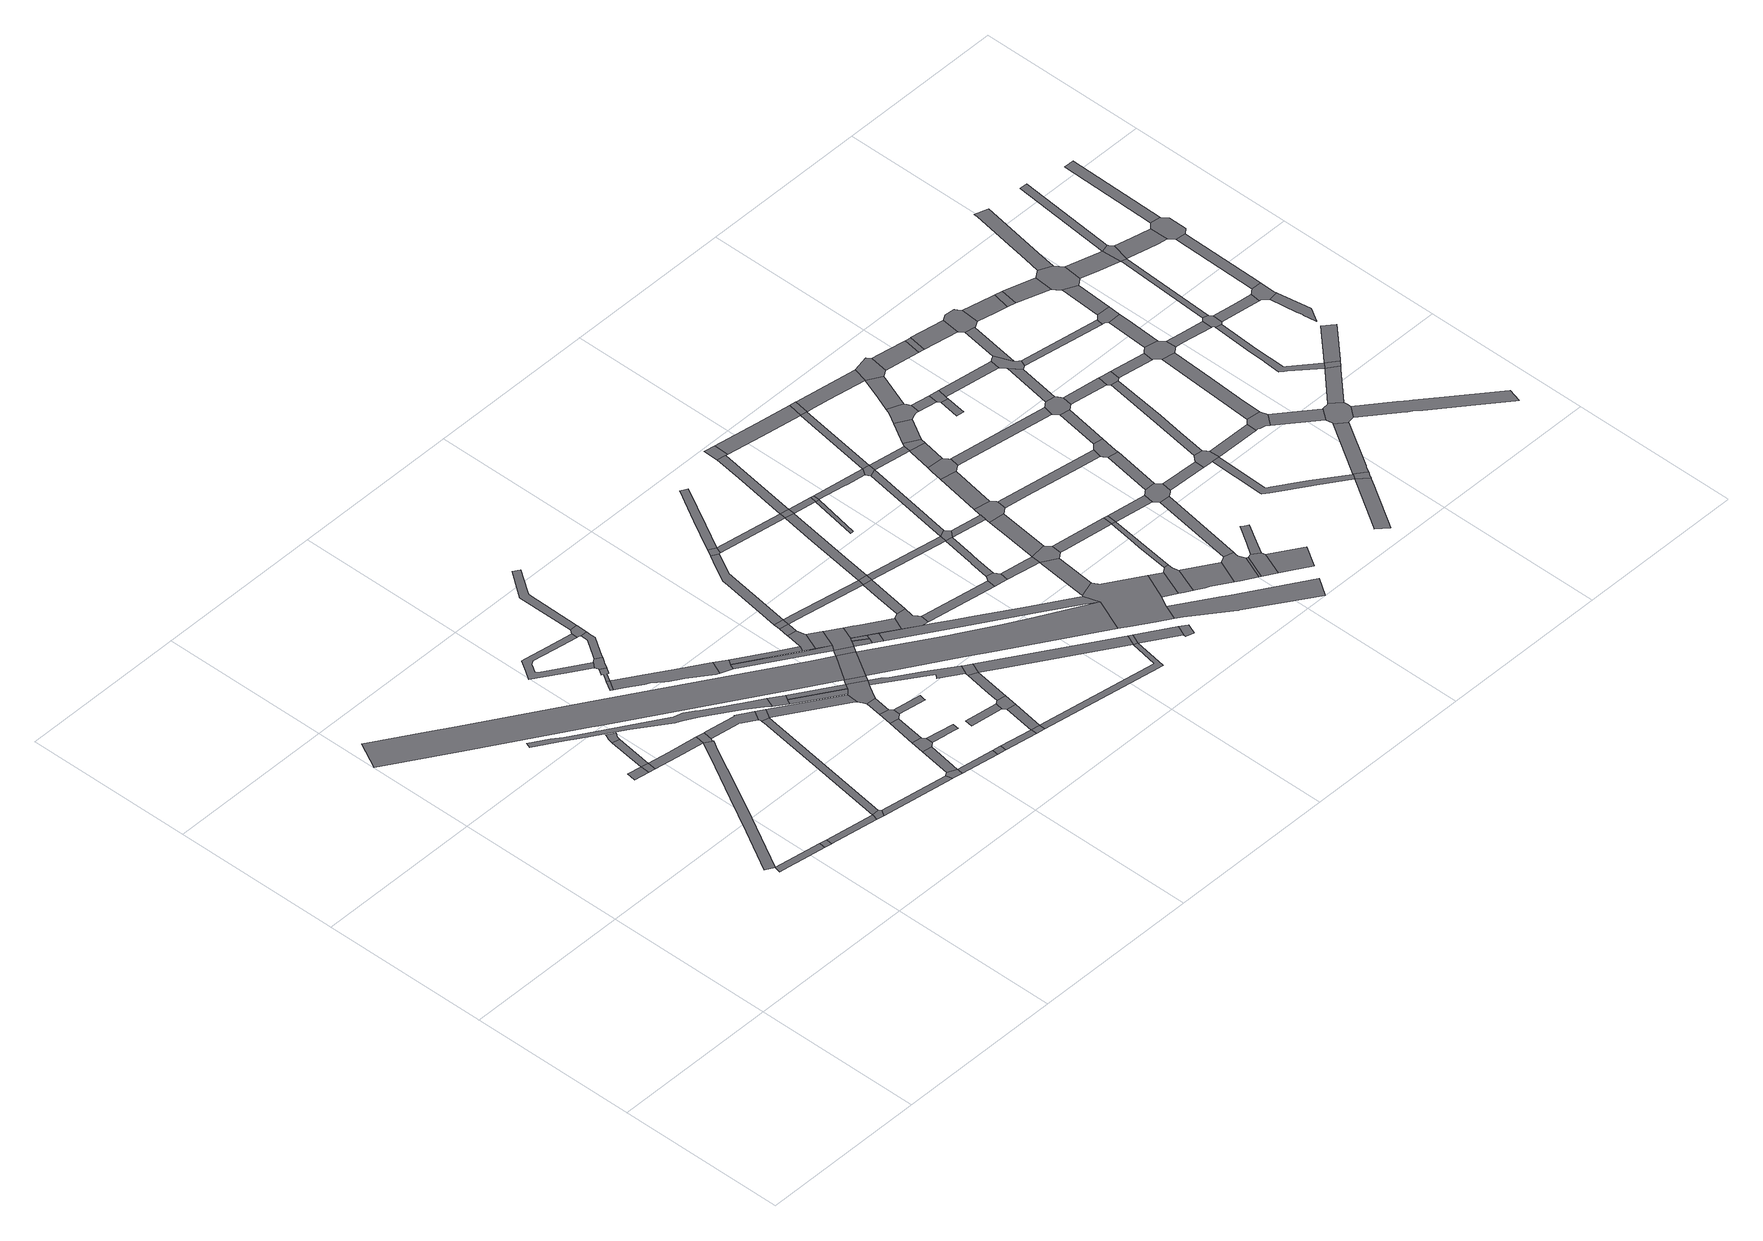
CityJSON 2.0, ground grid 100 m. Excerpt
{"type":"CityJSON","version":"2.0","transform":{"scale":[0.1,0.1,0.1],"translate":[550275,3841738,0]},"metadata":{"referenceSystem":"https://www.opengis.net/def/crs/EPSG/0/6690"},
"CityObjects":{
"road1":{"type":"Road","attributes":{"RoadStructureAttribute.sectionType":"1"},"geometry":[{"type":"MultiSurface","lod":"1","boundaries":[[[0,1,2,3,4,5,6]]]}]},
"road2":{"type":"Road","geometry":[{"type":"MultiSurface","lod":"1","boundaries":[[[6,5,7,8]]]}]},
"road3":{"type":"Road","attributes":{"RoadStructureAttribute.sectionType":"1"},"geometry":[{"type":"MultiSurface","lod":"1","boundaries":[[[9,10,11,12]]]}]},
"road4":{"type":"Road","attributes":{"RoadStructureAttribute.sectionType":"1"},"geometry":[{"type":"MultiSurface","lod":"1","boundaries":[[[13,14,15,16,17,1,18,19,20,21,22]]]}]},
"road5":{"type":"Road","geometry":[{"type":"MultiSurface","lod":"1","boundaries":[[[12,11,23,24]]]}]},
"road6":{"type":"Road","attributes":{"RoadStructureAttribute.sectionType":"1"},"geometry":[{"type":"MultiSurface","lod":"1","boundaries":[[[8,7,25,26,27]]]}]},
"road7":{"type":"Road","attributes":{"RoadStructureAttribute.sectionType":"1"},"geometry":[{"type":"MultiSurface","lod":"1","boundaries":[[[28,12,24,29]]]}]},
"road8":{"type":"Road","geometry":[{"type":"MultiSurface","lod":"1","boundaries":[[[30,31,32,33,34,35,28,29]]]}]},
"road9":{"type":"Road","attributes":{"RoadStructureAttribute.sectionType":"1"},"geometry":[{"type":"MultiSurface","lod":"1","boundaries":[[[36,24,23,37,38,13,39]]]}]},
"road10":{"type":"Road","geometry":[{"type":"MultiSurface","lod":"1","boundaries":[[[40,27,26,41,42]]]}]},
"road11":{"type":"Road","attributes":{"function":"1","RoadStructureAttribute.sectionType":"7"},"geometry":[{"type":"MultiSurface","lod":"1","boundaries":[[[43,44,45,46,47,48,49,50,51,52,53,54,55,56,57]]]}]},
"road12":{"type":"Road","attributes":{"RoadStructureAttribute.sectionType":"1"},"geometry":[{"type":"MultiSurface","lod":"1","boundaries":[[[58,59,60,61,62,63,64,65,66,67,68,69,70,71,72,73,74,75,76,77,78,79,80,81,82,83,84,85]]]}]},
"road13":{"type":"Road","geometry":[{"type":"MultiSurface","lod":"1","boundaries":[[[39,13,22,86,87,88]]]}]},
"road14":{"type":"Road","attributes":{"RoadStructureAttribute.sectionType":"1"},"geometry":[{"type":"MultiSurface","lod":"1","boundaries":[[[89,90,91,27,40,92]]]}]},
"road15":{"type":"Road","attributes":{"RoadStructureAttribute.sectionType":"1"},"geometry":[{"type":"MultiSurface","lod":"1","boundaries":[[[42,41,93,94]]]}]},
"road16":{"type":"Road","geometry":[{"type":"MultiSurface","lod":"1","boundaries":[[[95,96,97,98]]]}]},
"road17":{"type":"Road","attributes":{"RoadStructureAttribute.sectionType":"1"},"geometry":[{"type":"MultiSurface","lod":"1","boundaries":[[[99,100,101,102,103,88,87,104,105,106,107,108,109]]]}]},
"road18":{"type":"Road","attributes":{"RoadStructureAttribute.sectionType":"1"},"geometry":[{"type":"MultiSurface","lod":"1","boundaries":[[[110,111,112,113,114,115,116,117,118,119,120,121,122,123,124,125,126,127,128,129,130]]]}]},
"road19":{"type":"Road","attributes":{"RoadStructureAttribute.sectionType":"1"},"geometry":[{"type":"MultiSurface","lod":"1","boundaries":[[[131,132,133,134,95,98,135,136,137]]]}]},
"road20":{"type":"Road","geometry":[{"type":"MultiSurface","lod":"1","boundaries":[[[138,139,140,118,117,141,142,131,137,143,144,145,146]]]}]},
"road21":{"type":"Road","geometry":[{"type":"MultiSurface","lod":"1","boundaries":[[[109,108,147,148,149,89,92,150]]]}]},
"road22":{"type":"Road","geometry":[{"type":"MultiSurface","lod":"1","boundaries":[[[151,152,94,93,153,154,155]]]}]},
"road23":{"type":"Road","attributes":{"RoadStructureAttribute.sectionType":"1"},"geometry":[{"type":"MultiSurface","lod":"1","boundaries":[[[156,157,158,159,160,98,97,161,162,163,164,165,166,167,168,169,170,171]]]}]},
"road24":{"type":"Road","attributes":{"RoadStructureAttribute.sectionType":"1"},"geometry":[{"type":"MultiSurface","lod":"1","boundaries":[[[172,173,174,175,138,146,176,177,178,179,180]]]}]},
"road25":{"type":"Road","attributes":{"RoadStructureAttribute.sectionType":"1"},"geometry":[{"type":"MultiSurface","lod":"1","boundaries":[[[181,151,155,182,183]]]}]},
"road26":{"type":"Road","geometry":[{"type":"MultiSurface","lod":"1","boundaries":[[[85,84,184,185,186,187]]]}]},
"road27":{"type":"Road","geometry":[{"type":"MultiSurface","lod":"1","boundaries":[[[188,189,130,129,190,191,172,180,192,193]]]}]},
"road28":{"type":"Road","attributes":{"RoadStructureAttribute.sectionType":"1"},"geometry":[{"type":"MultiSurface","lod":"1","boundaries":[[[194,195,150,92,196,197,198,199]]]}]},
"road29":{"type":"Road","geometry":[{"type":"MultiSurface","lod":"1","boundaries":[[[200,181,183,201,202,203]]]}]},
"road30":{"type":"Road","attributes":{"RoadStructureAttribute.sectionType":"1"},"geometry":[{"type":"MultiSurface","lod":"1","boundaries":[[[204,155,154,205,206]]]}]},
"road31":{"type":"Road","attributes":{"RoadStructureAttribute.sectionType":"1"},"geometry":[{"type":"MultiSurface","lod":"1","boundaries":[[[207,200,203,208]]]}]},
"road32":{"type":"Road","geometry":[{"type":"MultiSurface","lod":"1","boundaries":[[[171,170,209,210,211,212]]]}]},
"road33":{"type":"Road","attributes":{"RoadStructureAttribute.sectionType":"1"},"geometry":[{"type":"MultiSurface","lod":"1","boundaries":[[[185,184,213,214,215,216]]]}]},
"road34":{"type":"Road","attributes":{"RoadStructureAttribute.sectionType":"1"},"geometry":[{"type":"MultiSurface","lod":"1","boundaries":[[[217,187,186,218,219]]]}]},
"road35":{"type":"Road","geometry":[{"type":"MultiSurface","lod":"1","boundaries":[[[220,221,222,223,224,225,226,202,201]]]}]},
"road36":{"type":"Road","geometry":[{"type":"MultiSurface","lod":"1","boundaries":[[[227,207,208,228,229,230]]]}]},
"road37":{"type":"Road","geometry":[{"type":"MultiSurface","lod":"1","boundaries":[[[206,205,231,232]]]}]},
"road38":{"type":"Road","attributes":{"RoadStructureAttribute.sectionType":"1"},"geometry":[{"type":"MultiSurface","lod":"1","boundaries":[[[233,234,235,188,193,236,237,238]]]}]},
"road39":{"type":"Road","attributes":{"RoadStructureAttribute.sectionType":"1"},"geometry":[{"type":"MultiSurface","lod":"1","boundaries":[[[239,227,230,240]]]}]},
"road40":{"type":"Road","geometry":[{"type":"MultiSurface","lod":"1","boundaries":[[[219,218,216,215,199,198,241,239,240,242,243,244,245]]]}]},
"road41":{"type":"Road","geometry":[{"type":"MultiSurface","lod":"1","boundaries":[[[246,247,248,229,228]]]}]},
"road42":{"type":"Road","attributes":{"RoadStructureAttribute.sectionType":"1"},"geometry":[{"type":"MultiSurface","lod":"1","boundaries":[[[232,231,249,250]]]}]},
"road43":{"type":"Road","attributes":{"RoadStructureAttribute.sectionType":"1"},"geometry":[{"type":"MultiSurface","lod":"1","boundaries":[[[251,212,211,252,253]]]}]},
"road44":{"type":"Road","attributes":{"RoadStructureAttribute.sectionType":"1"},"geometry":[{"type":"MultiSurface","lod":"1","boundaries":[[[254,210,209,255,256,257,258]]]}]},
"road45":{"type":"Road","geometry":[{"type":"MultiSurface","lod":"1","boundaries":[[[56,219,245,259]]]}]},
"road46":{"type":"Road","geometry":[{"type":"MultiSurface","lod":"1","boundaries":[[[260,261,262,263,264]]]}]},
"road47":{"type":"Road","geometry":[{"type":"MultiSurface","lod":"1","boundaries":[[[250,249,265,266,267]]]}]},
"road48":{"type":"Road","geometry":[{"type":"MultiSurface","lod":"1","boundaries":[[[57,56,259,268]]]}]},
"road49":{"type":"Road","attributes":{"RoadStructureAttribute.sectionType":"1"},"geometry":[{"type":"MultiSurface","lod":"1","boundaries":[[[269,250,267,270]]]}]},
"road50":{"type":"Road","geometry":[{"type":"MultiSurface","lod":"1","boundaries":[[[271,272,273,274,253,252,275,276,277,278]]]}]},
"road51":{"type":"Road","attributes":{"RoadStructureAttribute.sectionType":"1"},"geometry":[{"type":"MultiSurface","lod":"1","boundaries":[[[279,280,281,245,244,282,283,284,285]]]}]},
"road52":{"type":"Road","geometry":[{"type":"MultiSurface","lod":"1","boundaries":[[[257,57,268,286]]]}]},
"road53":{"type":"Road","geometry":[{"type":"MultiSurface","lod":"1","boundaries":[[[287,264,263,269,270,288]]]}]},
"road54":{"type":"Road","attributes":{"RoadStructureAttribute.sectionType":"1"},"geometry":[{"type":"MultiSurface","lod":"1","boundaries":[[[289,271,278,290,291]]]}]},
"road55":{"type":"Road","attributes":{"RoadStructureAttribute.sectionType":"1"},"geometry":[{"type":"MultiSurface","lod":"1","boundaries":[[[276,275,292,293]]]}]},
"road56":{"type":"Road","geometry":[{"type":"MultiSurface","lod":"1","boundaries":[[[294,289,291,295]]]}]},
"road57":{"type":"Road","geometry":[{"type":"MultiSurface","lod":"1","boundaries":[[[296,297,293,292,258,257,286,298,299,300,301]]]}]},
"road58":{"type":"Road","attributes":{"RoadStructureAttribute.sectionType":"1"},"geometry":[{"type":"MultiSurface","lod":"1","boundaries":[[[302,303,304,287,288,305]]]}]},
"road59":{"type":"Road","attributes":{"RoadStructureAttribute.sectionType":"1"},"geometry":[{"type":"MultiSurface","lod":"1","boundaries":[[[306,298,286,307,308,309]]]}]},
"road60":{"type":"Road"},
"road61":{"type":"Road","geometry":[{"type":"MultiSurface","lod":"1","boundaries":[[[300,299,310,309,311,312]]]}]},
"road62":{"type":"Road","geometry":[{"type":"MultiSurface","lod":"1","boundaries":[[[311,309,308,313,314]]]}]},
"road63":{"type":"Road","geometry":[{"type":"MultiSurface","lod":"1","boundaries":[[[315,285,284,316,302,305,317]]]}]},
"road64":{"type":"Road","attributes":{"RoadStructureAttribute.sectionType":"1"},"geometry":[{"type":"MultiSurface","lod":"1","boundaries":[[[318,319,320,321,322,323,294,295,324,325,326]]]}]},
"road65":{"type":"Road","attributes":{"RoadStructureAttribute.sectionType":"1"},"geometry":[{"type":"MultiSurface","lod":"1","boundaries":[[[327,328,329,330,331,332,301,300,333,334,335,336]]]}]},
"road66":{"type":"Road","attributes":{"RoadStructureAttribute.sectionType":"1"},"geometry":[{"type":"MultiSurface","lod":"1","boundaries":[[[337,295,291,338,339,340,341]]]}]},
"road67":{"type":"Road","attributes":{"RoadStructureAttribute.sectionType":"1"},"geometry":[{"type":"MultiSurface","lod":"1","boundaries":[[[342,343,344,345,267,266,346,347,348,349,350]]]}]},
"road68":{"type":"Road","geometry":[{"type":"MultiSurface","lod":"1","boundaries":[[[351,352,353,336,335,354,355,356,357,358,359,360,361,362,363]]]}]},
"road69":{"type":"Road","geometry":[{"type":"MultiSurface","lod":"1","boundaries":[[[364,318,326,365,366]]]}]},
"road70":{"type":"Road","attributes":{"function":"1","RoadStructureAttribute.sectionType":"7"},"geometry":[{"type":"MultiSurface","lod":"1","boundaries":[[[367,368,369,370,371,372,268,259,373,374,375,376,377,378,379]]]}]},
"road71":{"type":"Road","attributes":{"RoadStructureAttribute.sectionType":"1"},"geometry":[{"type":"MultiSurface","lod":"1","boundaries":[[[317,305,380,381,382,383,384]]]}]},
"road72":{"type":"Road","attributes":{"RoadStructureAttribute.sectionType":"1"},"geometry":[{"type":"MultiSurface","lod":"1","boundaries":[[[340,385,386,351,363,387]]]}]},
"road73":{"type":"Road","geometry":[{"type":"MultiSurface","lod":"1","boundaries":[[[341,340,387,388]]]}]},
"road74":{"type":"Road","attributes":{"RoadStructureAttribute.sectionType":"1"},"geometry":[{"type":"MultiSurface","lod":"1","boundaries":[[[389,390,391,392,393,394,314,313,395,396,397,398,399,400,379,401]]]}]},
"road75":{"type":"Road","attributes":{"RoadStructureAttribute.sectionType":"1"},"geometry":[{"type":"MultiSurface","lod":"1","boundaries":[[[402,403,404,405,406,364,366,407,408,409]]]}]},
"road76":{"type":"Road","attributes":{"RoadStructureAttribute.sectionType":"1"},"geometry":[{"type":"MultiSurface","lod":"1","boundaries":[[[410,366,365,411,412]]]}]},
"road77":{"type":"Road","attributes":{"RoadStructureAttribute.sectionType":"1"},"geometry":[{"type":"MultiSurface","lod":"1","boundaries":[[[413,359,358,414,415,416]]]}]},
"road78":{"type":"Road","attributes":{"RoadStructureAttribute.sectionType":"1"},"geometry":[{"type":"MultiSurface","lod":"1","boundaries":[[[411,417,418,341,388,419,420,421]]]}]},
"road79":{"type":"Road","geometry":[{"type":"MultiSurface","lod":"1","boundaries":[[[384,383,342,350,422]]]}]},
"road80":{"type":"Road","attributes":{"RoadStructureAttribute.sectionType":"1"},"geometry":[{"type":"MultiSurface","lod":"1","boundaries":[[[388,387,423,424]]]}]},
"road81":{"type":"Road","geometry":[{"type":"MultiSurface","lod":"1","boundaries":[[[412,411,421,425]]]}]},
"road82":{"type":"Road","attributes":{"RoadStructureAttribute.sectionType":"1"},"geometry":[{"type":"MultiSurface","lod":"1","boundaries":[[[422,350,426,427,428]]]}]},
"road83":{"type":"Road","geometry":[{"type":"MultiSurface","lod":"1","boundaries":[[[429,430,416,415,431,432,433]]]}]},
"road84":{"type":"Road","attributes":{"RoadStructureAttribute.sectionType":"1"},"geometry":[{"type":"MultiSurface","lod":"1","boundaries":[[[434,435,436,437,438,439]]]}]},
"road85":{"type":"Road","attributes":{"RoadStructureAttribute.sectionType":"1"},"geometry":[{"type":"MultiSurface","lod":"1","boundaries":[[[425,421,440,434,441]]]}]},
"road86":{"type":"Road","geometry":[{"type":"MultiSurface","lod":"1","boundaries":[[[428,427,442,443,444,445]]]}]},
"road87":{"type":"Road","attributes":{"RoadStructureAttribute.sectionType":"1"},"geometry":[{"type":"MultiSurface","lod":"1","boundaries":[[[423,446,447,448,449,450,429,433,451,452,453,454,455,456]]]}]},
"road88":{"type":"Road","attributes":{"RoadStructureAttribute.sectionType":"1"},"geometry":[{"type":"MultiSurface","lod":"1","boundaries":[[[457,458,412,425,459,460]]]}]},
"road89":{"type":"Road","attributes":{"RoadStructureAttribute.sectionType":"1"},"geometry":[{"type":"MultiSurface","lod":"1","boundaries":[[[461,432,431,462,463,464]]]}]},
"road90":{"type":"Road","geometry":[{"type":"MultiSurface","lod":"1","boundaries":[[[441,434,439,465,466]]]}]},
"road91":{"type":"Road","geometry":[{"type":"MultiSurface","lod":"1","boundaries":[[[467,468,469,470,471,472,401,379,378,473,474,475,476,477,478]]]}]},
"road92":{"type":"Road","attributes":{"RoadStructureAttribute.sectionType":"1"},"geometry":[{"type":"MultiSurface","lod":"1","boundaries":[[[463,479,472,471,480]]]}]},
"road93":{"type":"Road","geometry":[{"type":"MultiSurface","lod":"1","boundaries":[[[481,424,423,456,482]]]}]},
"road94":{"type":"Road","geometry":[{"type":"MultiSurface","lod":"1","boundaries":[[[483,457,460,484,485,486]]]}]},
"road95":{"type":"Road","geometry":[{"type":"MultiSurface","lod":"1","boundaries":[[[487,488,464,463,480,489,490,491,492]]]}]},
"road96":{"type":"Road","attributes":{"RoadStructureAttribute.sectionType":"1"},"geometry":[{"type":"MultiSurface","lod":"1","boundaries":[[[482,456,493,494]]]}]},
"road97":{"type":"Road","attributes":{"RoadStructureAttribute.sectionType":"1"},"geometry":[{"type":"MultiSurface","lod":"1","boundaries":[[[495,496,466,465,497,498,499,500]]]}]},
"road98":{"type":"Road","attributes":{"RoadStructureAttribute.sectionType":"1"},"geometry":[{"type":"MultiSurface","lod":"1","boundaries":[[[501,502,424,481]]]}]},
"road99":{"type":"Road","attributes":{"RoadStructureAttribute.sectionType":"1"},"geometry":[{"type":"MultiSurface","lod":"1","boundaries":[[[503,478,477,504,505,506]]]}]},
"road100":{"type":"Road","attributes":{"RoadStructureAttribute.sectionType":"1"},"geometry":[{"type":"MultiSurface","lod":"1","boundaries":[[[507,508,509,510,464,488,511,512]]]}]},
"road101":{"type":"Road","geometry":[{"type":"MultiSurface","lod":"1","boundaries":[[[513,514,506,505,515,516,517,518,519]]]}]},
"road102":{"type":"Road","attributes":{"function":"1","RoadStructureAttribute.sectionType":"7"},"geometry":[{"type":"MultiSurface","lod":"1","boundaries":[[[520,521,476,475,522,523,524,525,526,527,528,529,530]]]}]},
"road103":{"type":"Road","geometry":[{"type":"MultiSurface","lod":"1","boundaries":[[[500,499,502,501,531]]]}]},
"road104":{"type":"Road","geometry":[{"type":"MultiSurface","lod":"1","boundaries":[[[532,533,534,494,493,507,512,535,536,537,538,539,540]]]}]},
"road105":{"type":"Road","attributes":{"RoadStructureAttribute.sectionType":"1"},"geometry":[{"type":"MultiSurface","lod":"1","boundaries":[[[541,485,484,542,543,544]]]}]},
"road106":{"type":"Road","attributes":{"RoadStructureAttribute.sectionType":"1"},"geometry":[{"type":"MultiSurface","lod":"1","boundaries":[[[545,546,492,491,547,548,549]]]}]},
"road107":{"type":"Road","geometry":[{"type":"MultiSurface","lod":"1","boundaries":[[[550,517,516,551,552,553,554,555]]]}]},
"road108":{"type":"Road","attributes":{"RoadStructureAttribute.sectionType":"1"},"geometry":[{"type":"MultiSurface","lod":"1","boundaries":[[[556,532,540,557]]]}]},
"road109":{"type":"Road","attributes":{"RoadStructureAttribute.sectionType":"1"},"geometry":[{"type":"MultiSurface","lod":"1","boundaries":[[[548,558,559,560,561,513,519,562]]]}]},
"road110":{"type":"Road","attributes":{"RoadStructureAttribute.sectionType":"1"},"geometry":[{"type":"MultiSurface","lod":"1","boundaries":[[[543,500,531,563]]]}]},
"road111":{"type":"Road","attributes":{"RoadStructureAttribute.sectionType":"1"},"geometry":[{"type":"MultiSurface","lod":"1","boundaries":[[[564,531,501,565,566]]]}]},
"road112":{"type":"Road","geometry":[{"type":"MultiSurface","lod":"1","boundaries":[[[567,568,555,554,569,570,571,572,573,574]]]}]},
"road113":{"type":"Road","geometry":[{"type":"MultiSurface","lod":"1","boundaries":[[[575,576,577,556,557,578,579,580,581,582,583,584]]]}]},
"road114":{"type":"Road","geometry":[{"type":"MultiSurface","lod":"1","boundaries":[[[549,548,562,585]]]}]},
"road115":{"type":"Road","attributes":{"RoadStructureAttribute.sectionType":"1"},"geometry":[{"type":"MultiSurface","lod":"1","boundaries":[[[571,570,586,587]]]}]},
"road116":{"type":"Road","attributes":{"RoadStructureAttribute.sectionType":"1"},"geometry":[{"type":"MultiSurface","lod":"1","boundaries":[[[565,588,589,575,584,590]]]}]},
"road117":{"type":"Road","geometry":[{"type":"MultiSurface","lod":"1","boundaries":[[[591,587,586,592,593,594]]]}]},
"road118":{"type":"Road","geometry":[{"type":"MultiSurface","lod":"1","boundaries":[[[544,543,563,595,596]]]}]},
"road119":{"type":"Road","geometry":[{"type":"MultiSurface","lod":"1","boundaries":[[[597,566,565,590,598]]]}]},
"road120":{"type":"Road","attributes":{"RoadStructureAttribute.sectionType":"1"},"geometry":[{"type":"MultiSurface","lod":"1","boundaries":[[[585,562,599,600,601,602]]]}]},
"road121":{"type":"Road","geometry":[{"type":"MultiSurface","lod":"1","boundaries":[[[593,592,603,604,605]]]}]},
"road122":{"type":"Road","attributes":{"RoadStructureAttribute.sectionType":"1"},"geometry":[{"type":"MultiSurface","lod":"1","boundaries":[[[537,536,606,607,608,609]]]}]},
"road123":{"type":"Road","attributes":{"RoadStructureAttribute.sectionType":"1"},"geometry":[{"type":"MultiSurface","lod":"1","boundaries":[[[610,597,598,611]]]}]},
"road124":{"type":"Road","attributes":{"RoadStructureAttribute.sectionType":"1"},"geometry":[{"type":"MultiSurface","lod":"1","boundaries":[[[612,567,574,613]]]}]},
"road125":{"type":"Road","geometry":[{"type":"MultiSurface","lod":"1","boundaries":[[[614,615,616,617,618,591,594]]]}]},
"road126":{"type":"Road","attributes":{"RoadStructureAttribute.sectionType":"1"},"geometry":[{"type":"MultiSurface","lod":"1","boundaries":[[[619,620,596,595,621,622,623,624,625]]]}]},
"road127":{"type":"Road","geometry":[{"type":"MultiSurface","lod":"1","boundaries":[[[626,627,610,611,628,629,630,631,632,633,634,635]]]}]},
"road128":{"type":"Road","geometry":[{"type":"MultiSurface","lod":"1","boundaries":[[[636,637,638,602,601,639,640,612,613,641,642,643,644,645]]]}]},
"road129":{"type":"Road","attributes":{"RoadStructureAttribute.sectionType":"1"},"geometry":[{"type":"MultiSurface","lod":"1","boundaries":[[[581,580,646,647]]]}]},
"road130":{"type":"Road","attributes":{"RoadStructureAttribute.sectionType":"1"},"geometry":[{"type":"MultiSurface","lod":"1","boundaries":[[[624,648,626,635,649]]]}]},
"road131":{"type":"Road","attributes":{"RoadStructureAttribute.sectionType":"1"},"geometry":[{"type":"MultiSurface","lod":"1","boundaries":[[[632,631,650,651]]]}]},
"road132":{"type":"Road","attributes":{"RoadStructureAttribute.sectionType":"1"},"geometry":[{"type":"MultiSurface","lod":"1","boundaries":[[[652,636,645,653]]]}]},
"road133":{"type":"Road","geometry":[{"type":"MultiSurface","lod":"1","boundaries":[[[654,655,656,657]]]}]},
"road134":{"type":"Road","geometry":[{"type":"MultiSurface","lod":"1","boundaries":[[[651,650,654,657,658,659]]]}]},
"road135":{"type":"Road","attributes":{"RoadStructureAttribute.sectionType":"1"},"geometry":[{"type":"MultiSurface","lod":"1","boundaries":[[[644,643,660,661]]]}]},
"road136":{"type":"Road","geometry":[{"type":"MultiSurface","lod":"1","boundaries":[[[662,663,664,609,608,665,666,667,652,653,668,669]]]}]},
"road137":{"type":"Road","geometry":[{"type":"MultiSurface","lod":"1","boundaries":[[[670,671,672,625,624,649,673,674,675,676]]]}]},
"road138":{"type":"Road","attributes":{"RoadStructureAttribute.sectionType":"1"},"geometry":[{"type":"MultiSurface","lod":"1","boundaries":[[[677,662,669,678]]]}]},
"road139":{"type":"Road","geometry":[{"type":"MultiSurface","lod":"1","boundaries":[[[679,661,660,680,681,682,683,684,685,686,687]]]}]},
"road140":{"type":"Road","attributes":{"RoadStructureAttribute.sectionType":"1"},"geometry":[{"type":"MultiSurface","lod":"1","boundaries":[[[688,676,675,689,690]]]}]},
"road141":{"type":"Road","attributes":{"RoadStructureAttribute.sectionType":"1"},"geometry":[{"type":"MultiSurface","lod":"1","boundaries":[[[659,658,691,692]]]}]},
"road142":{"type":"Road","geometry":[{"type":"MultiSurface","lod":"1","boundaries":[[[693,694,695,647,646,696,697,677,678,698,699,700,701,702]]]}]},
"road143":{"type":"Road","attributes":{"RoadStructureAttribute.sectionType":"1"},"geometry":[{"type":"MultiSurface","lod":"1","boundaries":[[[703,704,705,706,707,708,709,710,711,712,713,714]]]}]},
"road144":{"type":"Road","attributes":{"RoadStructureAttribute.sectionType":"1"},"geometry":[{"type":"MultiSurface","lod":"1","boundaries":[[[681,715,716,717,718,719,720,721,722,723,724,725,726,727,728,682]]]}]},
"road145":{"type":"Road","geometry":[{"type":"MultiSurface","lod":"1","boundaries":[[[690,689,729,730]]]}]},
"road146":{"type":"Road","attributes":{"RoadStructureAttribute.sectionType":"1"},"geometry":[{"type":"MultiSurface","lod":"1","boundaries":[[[731,732,693,702,733]]]}]},
"road147":{"type":"Road","attributes":{"RoadStructureAttribute.sectionType":"1"},"geometry":[{"type":"MultiSurface","lod":"1","boundaries":[[[734,735,679,687,736,737,738]]]}]},
"road148":{"type":"Road","attributes":{"RoadStructureAttribute.sectionType":"1"},"geometry":[{"type":"MultiSurface","lod":"1","boundaries":[[[739,684,683,740,741,742]]]}]},
"road149":{"type":"Road","attributes":{"RoadStructureAttribute.sectionType":"1"},"geometry":[{"type":"MultiSurface","lod":"1","boundaries":[[[699,698,743,744]]]}]},
"road150":{"type":"Road","geometry":[{"type":"MultiSurface","lod":"1","boundaries":[[[745,746,747,692,691,748,731,733,749,750,751,752,753]]]}]},
"road151":{"type":"Road","attributes":{"RoadStructureAttribute.sectionType":"1"},"geometry":[{"type":"MultiSurface","lod":"1","boundaries":[[[754,730,729,755,756]]]}]},
"road152":{"type":"Road","geometry":[{"type":"MultiSurface","lod":"1","boundaries":[[[757,758,759,722,721,703,714,760,761,762,763]]]}]},
"road153":{"type":"Road","attributes":{"RoadStructureAttribute.sectionType":"1"},"geometry":[{"type":"MultiSurface","lod":"1","boundaries":[[[764,765,745,753,766]]]}]},
"road154":{"type":"Road","geometry":[{"type":"MultiSurface","lod":"1","boundaries":[[[767,744,743,734,738,768,769]]]}]},
"road155":{"type":"Road","geometry":[{"type":"MultiSurface","lod":"1","boundaries":[[[770,771,742,741,772,773,774,775,776,777,778]]]}]},
"road156":{"type":"Road","geometry":[{"type":"MultiSurface","lod":"1","boundaries":[[[779,780,756,755,781,764,766,782,783,784,785,786,787]]]}]},
"road157":{"type":"Road","attributes":{"RoadStructureAttribute.sectionType":"1"},"geometry":[{"type":"MultiSurface","lod":"1","boundaries":[[[788,789,790,757,763,791,792,793,794]]]}]},
"road158":{"type":"Road","attributes":{"RoadStructureAttribute.sectionType":"1"},"geometry":[{"type":"MultiSurface","lod":"1","boundaries":[[[751,750,795,796,797]]]}]},
"road159":{"type":"Road","attributes":{"RoadStructureAttribute.sectionType":"1"},"geometry":[{"type":"MultiSurface","lod":"1","boundaries":[[[769,768,798,799]]]}]},
"road160":{"type":"Road","attributes":{"RoadStructureAttribute.sectionType":"1"},"geometry":[{"type":"MultiSurface","lod":"1","boundaries":[[[777,776,800,801]]]}]},
"road161":{"type":"Road","attributes":{"RoadStructureAttribute.sectionType":"1"},"geometry":[{"type":"MultiSurface","lod":"1","boundaries":[[[802,803,804,770,778,805,806,807,808]]]}]},
"road162":{"type":"Road","attributes":{"RoadStructureAttribute.sectionType":"1"},"geometry":[{"type":"MultiSurface","lod":"1","boundaries":[[[809,785,784,810,811,812]]]}]},
"road163":{"type":"Road","geometry":[{"type":"MultiSurface","lod":"1","boundaries":[[[813,814,815,801,800,816,788,794,817,818,819,820,821,822]]]}]},
"road164":{"type":"Road","geometry":[{"type":"MultiSurface","lod":"1","boundaries":[[[823,824,799,798,825,826,802,808,827,828,829,830,831]]]}]},
"road165":{"type":"Road","geometry":[{"type":"MultiSurface","lod":"1","boundaries":[[[812,811,832,833]]]}]},
"road166":{"type":"Road","attributes":{"RoadStructureAttribute.sectionType":"1"},"geometry":[{"type":"MultiSurface","lod":"1","boundaries":[[[834,835,836,837,838,823,831]]]}]},
"road167":{"type":"Road","attributes":{"RoadStructureAttribute.sectionType":"1"},"geometry":[{"type":"MultiSurface","lod":"1","boundaries":[[[839,833,832,840,841]]]}]},
"road168":{"type":"Road","geometry":[{"type":"MultiSurface","lod":"1","boundaries":[[[842,843,797,796,844,845,837,836,846,847]]]}]},
"road169":{"type":"Road","attributes":{"RoadStructureAttribute.sectionType":"1"},"geometry":[{"type":"MultiSurface","lod":"1","boundaries":[[[848,849,850,851,852,813,822,853,854,855]]]}]},
"road170":{"type":"Road","attributes":{"RoadStructureAttribute.sectionType":"1"},"geometry":[{"type":"MultiSurface","lod":"1","boundaries":[[[856,829,828,857,858,859]]]}]},
"road171":{"type":"Road","attributes":{"RoadStructureAttribute.sectionType":"1"},"geometry":[{"type":"MultiSurface","lod":"1","boundaries":[[[860,842,847,861]]]}]},
"road172":{"type":"Road","attributes":{"RoadStructureAttribute.sectionType":"1"},"geometry":[{"type":"MultiSurface","lod":"1","boundaries":[[[862,863,864,865,866,867,868,820,819,869,870,871,872,873,874,875,876,877,878]]]}]},
"road173":{"type":"Road","geometry":[{"type":"MultiSurface","lod":"1","boundaries":[[[879,880,881,841,840,882,883,860,861,884,885,886,887,888,889,890]]]}]},
"road174":{"type":"Road","attributes":{"RoadStructureAttribute.sectionType":"1"},"geometry":[{"type":"MultiSurface","lod":"1","boundaries":[[[891,892,893,894,895,896,897,848,898,899,900,901,902,903,904]]]}]},
"road175":{"type":"Road","geometry":[{"type":"MultiSurface","lod":"1","boundaries":[[[898,848,855,905]]]}]},
"road176":{"type":"Road","geometry":[{"type":"MultiSurface","lod":"1","boundaries":[[[906,859,858,907,908,909,891,904,910,911,912,913]]]}]},
"road177":{"type":"Road","attributes":{"RoadStructureAttribute.sectionType":"1"},"geometry":[{"type":"MultiSurface","lod":"1","boundaries":[[[914,915,916,917,879,890,918,919,920]]]}]},
"road178":{"type":"Road","attributes":{"RoadStructureAttribute.sectionType":"1"},"geometry":[{"type":"MultiSurface","lod":"1","boundaries":[[[921,922,923,924,898,905,925,926,927]]]}]},
"road179":{"type":"Road","attributes":{"RoadStructureAttribute.sectionType":"1"},"geometry":[{"type":"MultiSurface","lod":"1","boundaries":[[[928,929,887,886,930,931,932,933,934]]]}]},
"road180":{"type":"Road","attributes":{"RoadStructureAttribute.sectionType":"1"},"geometry":[{"type":"MultiSurface","lod":"1","boundaries":[[[933,935,906,913,936,937]]]}]},
"road181":{"type":"Road","attributes":{"RoadStructureAttribute.sectionType":"1"},"geometry":[{"type":"MultiSurface","lod":"1","boundaries":[[[938,912,911,939,940,941]]]}]},
"road182":{"type":"Road","geometry":[{"type":"MultiSurface","lod":"1","boundaries":[[[942,943,944,934,933,937,945]]]}]},
"road183":{"type":"Road","attributes":{"RoadStructureAttribute.sectionType":"1"},"geometry":[{"type":"MultiSurface","lod":"1","boundaries":[[[946,947,948,949,950,951,952,953,954]]]}]},
"road184":{"type":"Road","geometry":[{"type":"MultiSurface","lod":"1","boundaries":[[[955,956,957,941,940,958,959,960,949,948,961,962]]]}]},
"road185":{"type":"Road","attributes":{"RoadStructureAttribute.sectionType":"1"},"geometry":[{"type":"MultiSurface","lod":"1","boundaries":[[[963,945,937,964,965,966,967,968,969]]]}]},
"road186":{"type":"Road","attributes":{"RoadStructureAttribute.sectionType":"1"},"geometry":[{"type":"MultiSurface","lod":"1","boundaries":[[[970,934,944,971]]]}]},
"road187":{"type":"Road","attributes":{"RoadStructureAttribute.sectionType":"1"},"geometry":[{"type":"MultiSurface","lod":"1","boundaries":[[[972,955,962,973]]]}]},
"road188":{"type":"Road","geometry":[{"type":"MultiSurface","lod":"1","boundaries":[[[974,975,976,969,968,977,978,972,973,979,980,981,982,983,984,985]]]}]},
"road189":{"type":"Road","attributes":{"RoadStructureAttribute.sectionType":"1"},"geometry":[{"type":"MultiSurface","lod":"1","boundaries":[[[986,974,985,987,988]]]}]}
},
"vertices":[
[980,644,0],[816,670,0],[810,633,0],[866,624,0],[961,609,0],[1090,588,0],[1096,625,0],
[1133,580,0],[1139,618,0],
[823,1670,0],[815,1616,0],[901,1602,0],[907,1657,0],
[1244,1548,0],[1196,1457,0],[1036,1176,0],[913,955,0],[767,697,0],[1005,1001,0],[1118,1207,0],[1253,1458,0],[1290,1521,0],[1283,1523,0],
[943,1596,0],[948,1649,0],
[1133,581,0],[1417,536,0],[1428,572,0],
[939,1882,0],[982,1873,0],
[985,1893,0],[1004,1915,0],[960,1945,0],[953,1930,0],[950,1925,0],[944,1916,0],
[1078,1629,0],[1037,1581,0],[1083,1574,0],[1252,1603,0],
[1472,575,0],[1460,529,0],[1482,562,0],
[2047,1558,0],[1750,1748,0],[1371,1987,0],[1076,2171,0],[483,2545,0],[395,2599,0],[88,2793,0],[7,2632,0],[397,2384,0],[954,2034,0],[985,2015,0],[1861,1464,0],[2054,1345,0],[2057,1343,0],[2157,1493,0],
[1593,1600,0],[1555,1625,0],[1522,1647,0],[1409,1722,0],[1397,1729,0],[1389,1735,0],[1337,1769,0],[1331,1774,0],[1305,1781,0],[1284,1786,0],[1271,1792,0],[806,2084,0],[751,2127,0],[649,2192,0],[637,2162,0],[787,2068,0],[840,2033,0],[878,2008,0],[1068,1885,0],[1241,1760,0],[1257,1749,0],[1290,1733,0],[1375,1688,0],[1512,1599,0],[1563,1565,0],[1644,1504,0],[1671,1476,0],[1696,1534,0],
[1285,1527,0],[1293,1541,0],[1301,1596,0],
[1558,1441,0],[1556,1424,0],[1500,1043,0],[1600,1432,0],
[1892,460,0],[1883,498,0],
[1249,2207,0],[1213,2149,0],[1226,2140,0],[1263,2198,0],
[1497,1571,0],[1494,1565,0],[1484,1567,0],[1321,1593,0],[1316,1594,0],[1298,1540,0],[1465,1515,0],[1469,1515,0],[1484,1505,0],[1554,1462,0],[1587,1515,0],
[1237,2591,0],[1103,2614,0],[1074,2618,0],[1033,2555,0],[998,2500,0],[1060,2460,0],[1161,2395,0],[1280,2318,0],[1305,2349,0],[1304,2348,0],[1189,2423,0],[1081,2492,0],[1071,2498,0],[1058,2516,0],[1073,2541,0],[1087,2564,0],[1106,2574,0],[1110,2576,0],[1240,2556,0],[1386,2532,0],[1387,2567,0],
[1290,2293,0],[1267,2260,0],[1266,2258,0],[1275,2251,0],[1291,2243,0],[1298,2238,0],[1321,2273,0],
[1327,2361,0],[1318,2356,0],[1316,2355,0],[1280,2317,0],[1289,2295,0],[1343,2307,0],[1345,2310,0],[1351,2319,0],[1363,2338,0],
[1555,1459,0],[1558,1449,0],[1558,1444,0],[1634,1485,0],
[1905,512,0],[1887,501,0],[1897,460,0],[1951,450,0],[1958,488,0],
[1695,1919,0],[1565,2001,0],[1417,2097,0],[1274,2191,0],[1273,2192,0],[1269,2113,0],[1363,2052,0],[1387,2037,0],[1413,2016,0],[1440,1990,0],[1458,1976,0],[1504,1948,0],[1527,1934,0],[1656,1839,0],[1673,1832,0],[1707,1912,0],
[1408,2522,0],[1408,2482,0],[1406,2478,0],[1339,2380,0],[1369,2348,0],[1444,2462,0],[1446,2465,0],[1446,2495,0],[1447,2521,0],
[1935,702,0],[1958,489,0],[1990,693,0],
[1745,1424,0],[1758,1453,0],[1760,1456,0],[1778,1482,0],
[1405,2592,0],[1389,2569,0],[1390,2532,0],[1396,2528,0],[1447,2524,0],[1448,2591,0],
[1868,1336,0],[1670,1462,0],[1617,1422,0],[1964,1200,0],[1982,1189,0],[1989,1257,0],
[1948,784,0],[2016,713,0],[2020,756,0],[2003,775,0],
[1959,487,0],[2173,414,0],[2177,452,0],
[1977,961,0],[2032,952,0],
[1742,1803,0],[1755,1835,0],[1758,1838,0],[1776,1867,0],
[1758,1415,0],[1873,1341,0],[1993,1261,0],[2020,1288,0],
[1929,1383,0],[2021,1290,0],[2038,1315,0],
[2094,701,0],[2109,698,0],[2178,687,0],[2181,706,0],[2183,725,0],[2108,739,0],[2101,741,0],
[1990,1042,0],[2058,974,0],[2062,1016,0],[2045,1034,0],
[2224,406,0],[2228,444,0],
[1522,3095,0],[1435,2976,0],[1406,2937,0],[1454,2920,0],[1465,2936,0],[1558,3071,0],
[2006,1142,0],[2061,1138,0],
[1997,1159,0],[2085,1182,0],[2105,1213,0],[2113,1226,0],[2131,1255,0],
[2221,948,0],[2224,968,0],[2228,988,0],
[2416,375,0],[2419,413,0],
[1988,1729,0],[2070,1640,0],[2089,1671,0],
[2066,1635,0],[2085,1587,0],[2172,1530,0],[2179,1526,0],[2200,1557,0],
[2150,1285,0],
[2246,698,0],[2242,674,0],[2239,651,0],[2431,623,0],[2438,668,0],
[2444,371,0],[2468,367,0],[2471,404,0],
[2246,1439,0],
[2448,603,0],[2501,594,0],
[2102,1767,0],[2101,1757,0],[2094,1706,0],[2090,1676,0],[2127,1605,0],[2171,1709,0],[2170,1710,0],[2158,1760,0],
[2372,1095,0],[2210,1198,0],[2192,1217,0],[2395,1035,0],[2378,1013,0],[2500,932,0],[2526,984,0],
[2267,1474,0],
[2461,683,0],[2514,674,0],
[2112,1832,0],[2167,1821,0],[2167,1824,0],
[2201,1559,0],[2244,1662,0],
[2118,1872,0],[2174,1863,0],
[2306,1622,0],[2249,1659,0],[2288,1507,0],[2289,1509,0],[2301,1528,0],[2334,1604,0],
[2497,911,0],[2476,776,0],[2466,720,0],[2549,890,0],
[2361,1456,0],[2319,1443,0],[2348,1424,0],[2363,1458,0],
[2318,1490,0],[2372,1481,0],[2301,1527,0],
[2398,1392,0],[2423,1449,0],
[2542,973,0],[2499,923,0],[2575,951,0],
[2273,2446,0],[2235,2379,0],[2178,2276,0],[2169,2212,0],[2155,2124,0],[2135,1991,0],[2194,2002,0],[2239,2292,0],[2313,2424,0],
[2542,1471,0],[2454,1527,0],[2452,1529,0],[2419,1550,0],[2382,1574,0],[2377,1577,0],[2332,1509,0],[2399,1467,0],[2523,1387,0],[2556,1462,0],
[2230,1854,0],[2223,1814,0],[2224,1814,0],[2631,1745,0],[2638,1782,0],
[3219,459,0],[3188,289,0],[3183,290,0],[2474,404,0],[3179,252,0],[3202,249,0],[3209,248,0],[3210,252,0],[3243,451,0],
[2589,1476,0],[2577,1471,0],[2564,1465,0],[2613,1328,0],[2619,1327,0],[2627,1325,0],[2630,1325,0],[2650,1321,0],[2656,1375,0],[2646,1390,0],[2632,1409,0],[2634,1421,0],[2643,1472,0],
[2294,2484,0],[2321,2423,0],[2336,2461,0],
[3327,799,0],[3040,953,0],[2877,1044,0],[2699,1150,0],[2645,1184,0],[2247,1438,0],[2155,1283,0],[2156,1282,0],[2580,1020,0],[2705,943,0],[2961,781,0],[3253,596,0],[3338,793,0],
[2560,882,0],[2634,835,0],[2875,681,0],[3219,462,0],[3246,524,0],
[2611,1624,0],[2590,1481,0],[2686,1736,0],
[2692,1777,0],
[3051,1046,0],[2939,1119,0],[2839,1182,0],[2747,1241,0],[2656,1300,0],[2612,1327,0],[2660,1224,0],[3073,968,0],[3278,836,0],[3285,831,0],[3295,822,0],[3322,804,0],[3308,884,0],
[2517,2878,0],[2511,2867,0],[2478,2810,0],[2403,2678,0],[2305,2504,0],[2421,2615,0],[2550,2845,0],[2557,2857,0],
[2732,2396,0],[2727,2359,0],[2732,2398,0],
[2676,1373,0],[2669,1318,0],[3064,1255,0],[3072,1309,0],
[2726,2355,0],[2694,2148,0],[2714,1922,0],[2781,2347,0],[2781,2349,0],
[3268,510,0],
[3143,1659,0],[3150,1699,0],
[2787,2389,0],
[3250,447,0],[3441,325,0],[3467,384,0],
[3089,1335,0],[3087,1324,0],[3144,1242,0],[3153,1296,0],[3132,1327,0],
[2917,2327,0],[2865,2046,0],[2865,2044,0],[2875,2044,0],[2885,2044,0],[2939,2325,0],
[2908,2328,0],[2923,2368,0],
[3441,323,0],[3439,310,0],[3487,296,0],[3512,355,0],
[3120,1507,0],[3119,1503,0],[3115,1477,0],[3111,1457,0],[3111,1455,0],[3151,1448,0],[3153,1460,0],[3155,1477,0],[3159,1498,0],[3159,1501,0],[3186,1652,0],
[2809,2894,0],[2784,2727,0],[2816,2583,0],[2863,2885,0],
[3313,1270,0],[3304,1216,0],[3344,1209,0],[3351,1264,0],
[2939,2327,0],[2942,2365,0],
[3438,875,0],[3428,881,0],[3424,890,0],[3416,906,0],[3409,920,0],[3312,887,0],[3307,561,0],[3418,490,0],[3497,441,0],[3535,530,0],[3569,589,0],[3638,748,0],
[3312,894,0],[3431,1156,0],
[3195,1718,0],[3218,1688,0],
[2810,2984,0],[2875,2883,0],[2876,2972,0],[2823,2981,0],
[3458,1261,0],[3447,1275,0],[3446,1167,0],[3465,1180,0],[3467,1182,0],[3472,1242,0],
[3394,1617,0],[3401,1657,0],
[3124,2337,0],[3098,2341,0],[3099,2301,0],[3118,2298,0],[3225,2280,0],[3252,2318,0],
[3287,2271,0],[3242,2253,0],
[3701,708,0],[3573,587,0],[3644,548,0],[3707,704,0],
[3391,1589,0],[3386,1547,0],[3378,1479,0],[3352,1277,0],[3473,1480,0],[3485,1579,0],
[3738,727,0],[3712,707,0],[3672,532,0],[3713,509,0],[3772,661,0],[3760,696,0],[3764,726,0],
[3806,354,0],[3776,373,0],[3536,416,0],[3739,259,0],[3759,244,0],[3762,241,0],[3863,175,0],[3953,117,0],[4129,2,0],[4130,1,0],[4199,106,0],
[3292,2311,0],
[3410,1709,0],[3402,1666,0],[3402,1662,0],[3518,1603,0],[3520,1603,0],[3530,1662,0],[3529,1663,0],[3525,1668,0],[3503,1692,0],
[3139,2932,0],[3087,2849,0],[3331,2810,0],[3346,2899,0],
[3507,1236,0],[3474,1242,0],[3499,1178,0],[3793,1134,0],[3799,1193,0],
[3781,656,0],[3732,498,0],[3766,478,0],[3788,466,0],[3896,400,0],[3956,545,0],
[3458,1981,0],[3552,1964,0],
[3769,960,0],[3768,955,0],[3763,923,0],[3738,729,0],[3818,1130,0],
[3370,2804,0],
[3407,2292,0],[3506,2235,0],[3512,2278,0],
[3995,563,0],[3983,557,0],[3921,385,0],[4005,335,0],[4063,476,0],[4046,516,0],[4050,535,0],[4052,549,0],
[3477,2083,0],[3470,2049,0],[3465,2018,0],[3583,1983,0],[3587,1986,0],[3589,1986,0],[3600,2044,0],[3598,2046,0],[3592,2054,0],[3574,2078,0],
[3824,1189,0],
[4016,328,0],[4074,469,0],
[3506,2232,0],[3503,2217,0],[3601,2216,0],
[4099,476,0],[4090,284,0],[4146,422,0],[4142,446,0],
[3372,2803,0],[3385,2892,0],
[3523,2297,0],[3607,2248,0],
[3819,1130,0],[3825,1129,0],[4049,1095,0],[4057,1154,0],
[4147,250,0],[4249,186,0],[4326,308,0],
[3665,1582,0],[3985,1531,0],[4118,1509,0],[4130,1567,0],
[3599,2428,0],[3682,2381,0],
[4074,1064,0],[4135,1059,0],
[4187,520,0],[4251,626,0],[4231,639,0],[4213,651,0],[4145,547,0],
[3573,2863,0],[3387,2892,0],[3386,2801,0],[3390,2801,0],[3511,2782,0],[3734,2745,0],[3759,2834,0],
[3649,2525,0],[3638,2496,0],[3702,2390,0],[3724,2399,0],[3736,2398,0],[3748,2396,0],[3756,2453,0],[3750,2465,0],[3745,2476,0],[3738,2490,0],
[4093,1179,0],[4081,1171,0],[4072,1165,0],[4056,1086,0],[4066,1074,0],[4146,1068,0],[4159,1077,0],[4170,1086,0],[4180,1145,0],[4154,1179,0],
[4181,1895,0],[4193,1954,0],
[3683,2611,0],[3819,2698,0],
[3860,2379,0],[3868,2436,0],
[4140,1477,0],[4201,1467,0],
[3872,2357,0],[3853,2236,0],[3898,2229,0],[3916,2350,0],
[3919,2370,0],[3928,2428,0],
[4406,1077,0],[4408,1136,0],
[4162,1595,0],[4150,1584,0],[4140,1576,0],[4127,1497,0],[4133,1488,0],[4134,1487,0],[4204,1487,0],[4220,1586,0],
[3871,2834,0],[3867,2840,0],[3857,2856,0],[3838,2709,0],[3850,2716,0],[3858,2720,0],[3874,2830,0],
[4208,1862,0],[4264,1852,0],
[4440,1172,0],[4456,1075,0],[4468,1075,0],[4514,1073,0],[4516,1073,0],[4514,1134,0],[4507,1143,0],[4503,1149,0],[4490,1165,0],
[3980,2812,0],[4065,2687,0],[4082,2795,0],
[4251,2320,0],[4260,2378,0],
[4227,1978,0],[4214,1969,0],[4204,1962,0],[4191,1883,0],[4198,1874,0],[4297,1876,0],[4308,1936,0],[4301,1947,0],[4293,1959,0],[4285,1972,0],
[4854,468,0],[4846,456,0],[4788,365,0],[4659,162,0],[4652,151,0],[4712,95,0],[4727,119,0],[4855,322,0],[4871,347,0],[4905,401,0],[4910,408,0],[4913,412,0],
[4460,742,0],[4460,733,0],[4494,710,0],[4506,702,0],[4670,592,0],[4692,577,0],[4853,469,0],[4871,496,0],[4692,626,0],[4655,652,0],[4653,652,0],[4528,735,0],[4520,741,0],[4505,751,0],
[4099,2681,0],[4117,2790,0],
[4277,2286,0],[4277,2283,0],[4325,2222,0],
[4539,1823,0],[4490,1490,0],[4516,1336,0],[4540,1491,0],[4584,1816,0],
[4745,1130,0],[4745,1069,0],[4782,1069,0],[4783,1130,0],
[4524,1841,0],[4534,1902,0],
[4296,2399,0],[4290,2396,0],[4275,2387,0],[4261,2308,0],[4345,2233,0],[4350,2236,0],[4364,2271,0],[4358,2277,0],[4337,2293,0],
[4119,2790,0],[4307,2648,0],[4320,2758,0],
[4873,499,0],[4872,497,0],[4868,490,0],[4918,421,0],[4918,422,0],[4940,452,0],[4938,454,0],
[4330,2616,0],[4329,2615,0],[4388,2605,0],
[4558,1898,0],[4600,1830,0],[4609,1890,0],
[4812,1157,0],[4793,1139,0],[4794,1069,0],[4806,1066,0],[4807,1065,0],[4837,1057,0],[4856,1041,0],[4907,1104,0],[4892,1146,0],
[4356,2778,0],[4327,2761,0],[4311,2642,0],[4390,2606,0],[4419,2623,0],[4427,2627,0],[4436,2736,0],[4432,2743,0],[4415,2770,0],
[5076,818,0],[4885,519,0],[4879,510,0],[4942,459,0],[4957,484,0],[4961,489,0],[5138,770,0],
[4354,2235,0],[4834,2156,0],[4840,2194,0],
[4811,1798,0],[4820,1858,0],
[5074,866,0],[5122,931,0],
[4846,1762,0],[4831,1494,0],[4819,1291,0],[4899,1286,0],[4899,1288,0],[4911,1494,0],[4926,1749,0],
[4613,2698,0],[4528,2605,0],[4607,2588,0],[4630,2694,0],
[5167,939,0],[5164,935,0],[5133,932,0],[5080,824,0],[5140,771,0],[5147,772,0],[5180,777,0],[5230,842,0],[5229,862,0],[5227,887,0],
[4853,1885,0],[4829,1866,0],[4822,1796,0],[4830,1785,0],[4948,1766,0],[4958,1774,0],[4957,1836,0],[4949,1847,0],[4932,1871,0],
[4657,2577,0],[4674,2685,0],
[4943,2088,0],[4945,2136,0],[4946,2140,0],[4866,2139,0],[4866,2136,0],
[4686,2681,0],[4850,2515,0],[4859,2627,0],
[4870,2219,0],[4841,2194,0],[4844,2155,0],[4851,2154,0],[4946,2150,0],[4950,2214,0],
[5347,1123,0],[5344,1120,0],[5336,1112,0],[5333,1110,0],[5267,1042,0],[5396,1060,0],[5409,1073,0],[5412,1076,0],
[5044,1823,0],[5009,1768,0],[5186,1740,0],[5187,1801,0],
[4883,2471,0],[4963,2432,0],
[5576,559,0],[5474,642,0],[5444,667,0],[5438,672,0],[5437,672,0],[5421,687,0],[5412,694,0],[5388,611,0],[5392,607,0],[5413,590,0],[5450,558,0],[5451,557,0],[5600,437,0],[5678,374,0],[5814,265,0],[5827,254,0],[5851,336,0],
[4905,2658,0],[4884,2643,0],[4864,2630,0],[4855,2507,0],[4865,2494,0],[4983,2447,0],[5001,2461,0],[5005,2464,0],[5014,2576,0],[5008,2584,0],[4998,2599,0],[4981,2623,0],
[5199,1726,0],[5184,1497,0],[5179,1380,0],[5179,1377,0],[5174,1275,0],[5195,1257,0],[5206,1247,0],[5373,1151,0],[5228,1273,0],[5217,1282,0],[5219,1376,0],[5219,1381,0],[5222,1497,0],[5235,1718,0],
[5438,1102,0],
[5206,1820,0],[5194,1739,0],[5200,1732,0],[5199,1728,0],[5237,1719,0],[5248,1730,0],[5253,1790,0],[5237,1811,0],
[4994,3166,0],[4990,3140,0],[4954,2925,0],[4923,2755,0],[5002,2741,0],[5003,2748,0],[5071,3141,0],
[5560,1347,0],[5535,1320,0],[5407,1185,0],[5378,1156,0],[5443,1107,0],[5576,1247,0],[5622,1296,0],
[5222,2517,0],[5212,2520,0],[5096,2437,0],[5221,2402,0],[5231,2399,0],[5235,2398,0],[5227,2515,0],
[5235,2394,0],[5257,2225,0],[5267,2389,0],
[5402,1770,0],[5402,1709,0],[5486,1696,0],[5495,1756,0],
[5291,2503,0],[5278,2522,0],[5274,2528,0],[5295,2497,0],
[5621,1475,0],[5616,1501,0],[5589,1671,0],[5532,1662,0],[5554,1501,0],[5560,1470,0],[5560,1464,0],[5572,1386,0],[5622,1470,0],
[5528,1781,0],[5517,1773,0],[5506,1764,0],[5504,1694,0],[5515,1682,0],[5515,1681,0],[5586,1693,0],[5588,1780,0],
[5395,2474,0],[5271,2388,0],[5283,2386,0],[5396,2360,0],[5455,2348,0],[5509,2339,0],[5509,2450,0],
[5288,3128,0],[5333,3123,0],
[5539,2304,0],[5599,2298,0],
[5542,2478,0],[5535,2472,0],[5514,2454,0],[5516,2333,0],[5539,2309,0],[5605,2303,0],[5625,2319,0],[5631,2323,0],[5630,2434,0],[5624,2440,0],[5602,2464,0],[5602,2471,0],
[5553,3069,0],[5613,3017,0],[5614,3068,0]
]}
